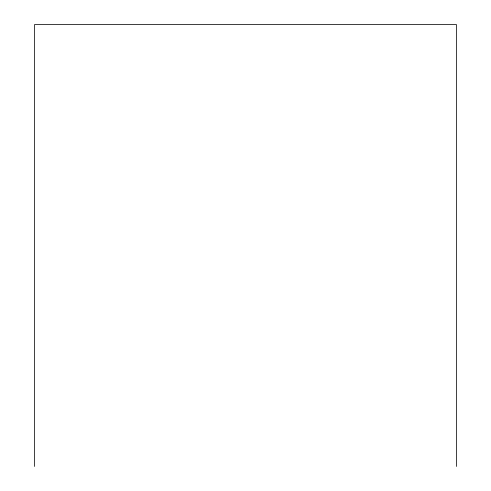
<?xml version="1.0" encoding="UTF-8"?>
<svg xmlns="http://www.w3.org/2000/svg" width="491" height="491" viewBox="0 0 491 491"><rect width="100%" height="100%" fill="white"/><g stroke="black" fill="none" stroke-linecap="round" stroke-linejoin="round"><path stroke-width="0.74" d="M456.44 466.45L456.44 24.55L34.56 24.55L34.56 466.45"/></g></svg>
